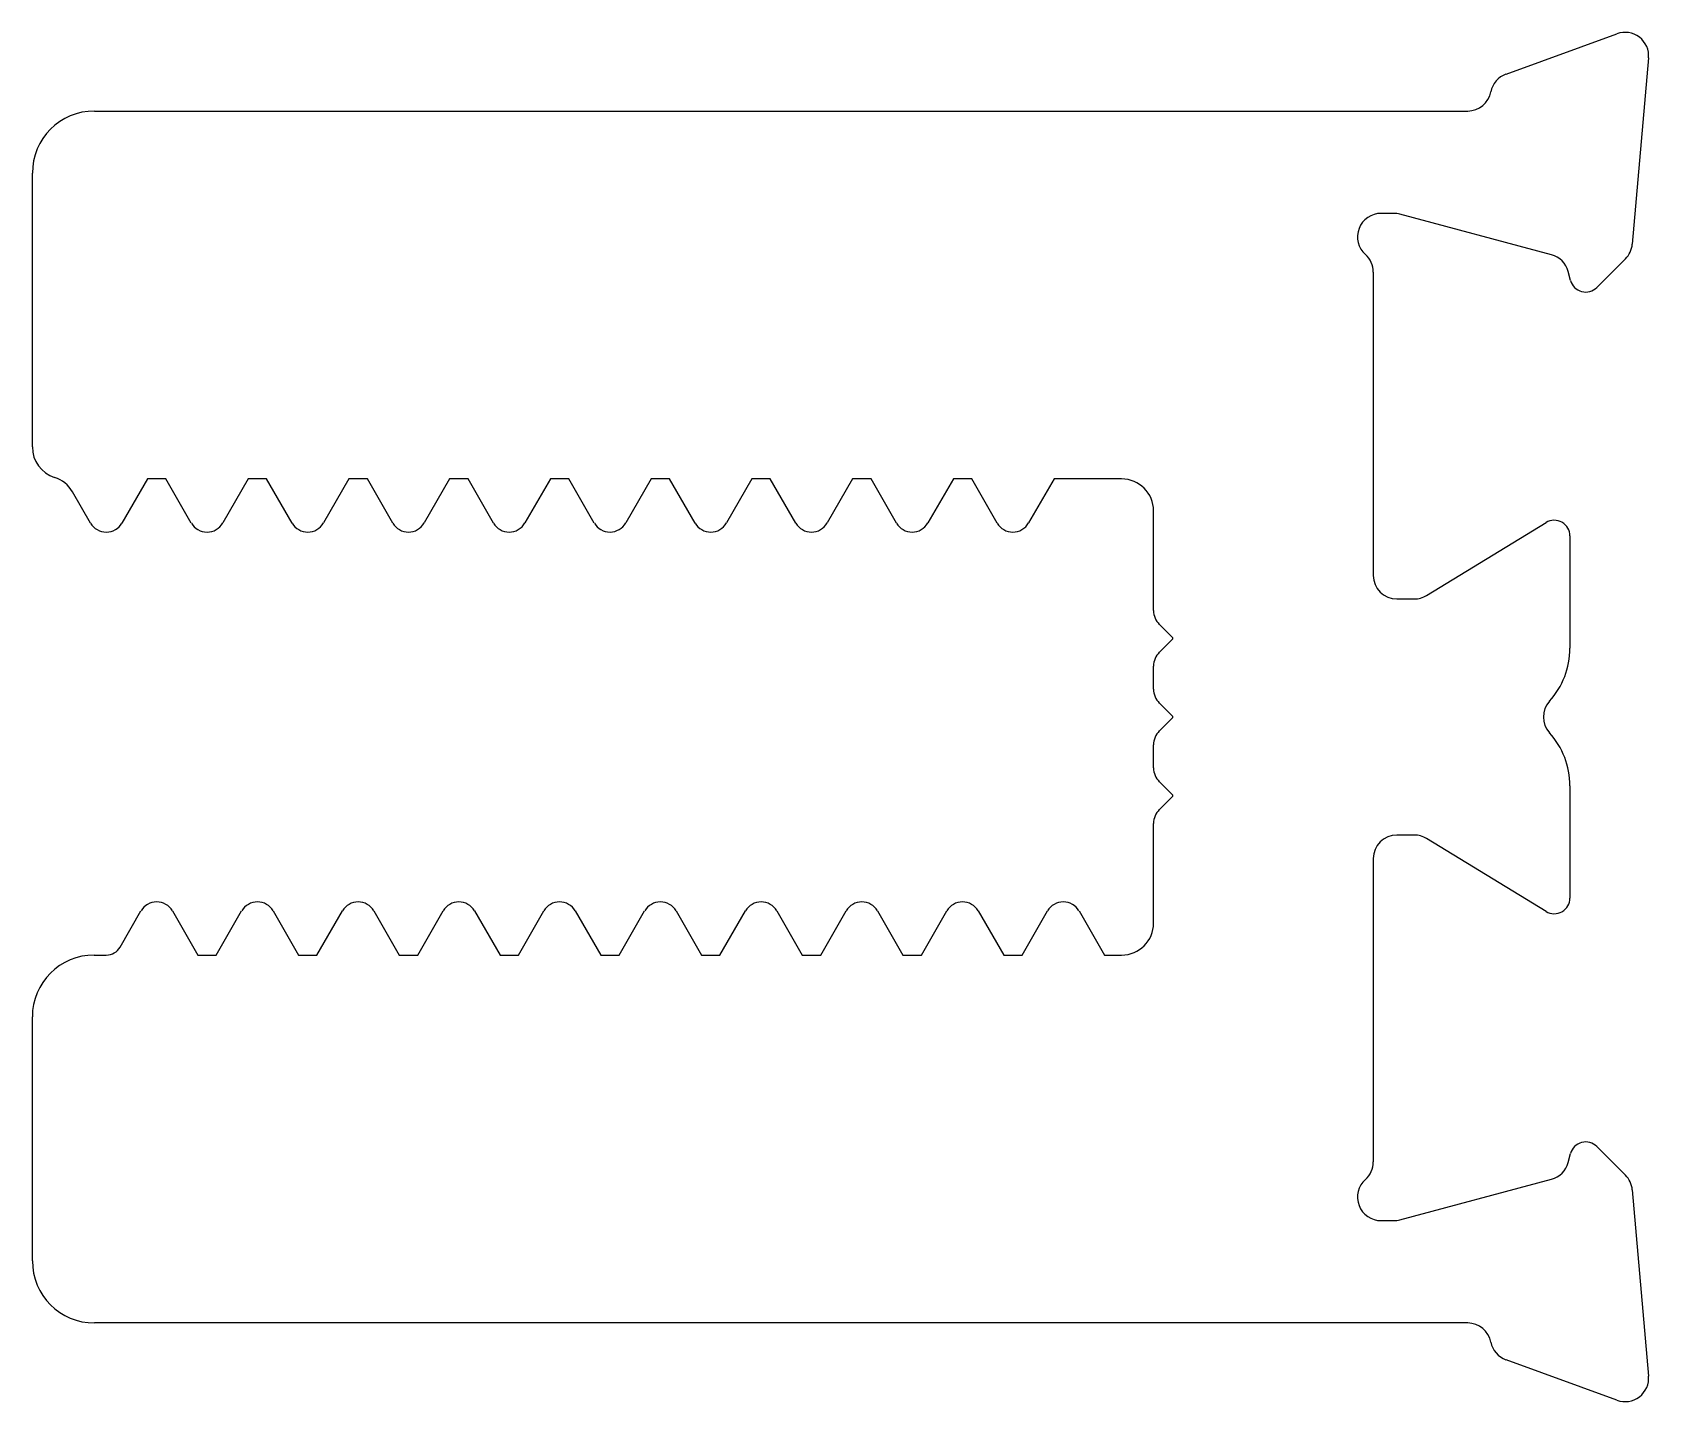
# Model space of a CAD drawing. Extents: x -10.1 to 10.4, y 0 to 17.4.
import ezdxf

# ---------------------------------------------------------------- set-up
doc = ezdxf.new("R2010")
doc.units = 0
doc.layers.add('1', color=7, linetype='CONTINUOUS')

msp = doc.modelspace()

# ---------------------------------------------------------------- linework, layer by layer
at = {"layer": '1', "color": 7, "linetype": 'CONTINUOUS'}
for p, q in [((8.629, 16.855), (10.039, 17.369)), ((10.441, 17.061), (10.234, 14.695)), ((-9.308, 16.387), (8.142, 16.387)), ((-10.098, 12.118), (-10.098, 15.597)), ((7.203, 15.087), (7.042, 15.087)), ((9.206, 14.561), (7.28, 15.077)), ((10.147, 14.509), (9.783, 14.146)), ((6.942, 14.34), (6.942, 10.487)), ((9.449, 14.235), (9.418, 14.349)), ((-8.635, 11.712), (-8.959, 11.152)), ((-8.401, 11.712), (-8.635, 11.712)), ((-8.078, 11.152), (-8.401, 11.712)), ((-7.355, 11.712), (-7.678, 11.153)), ((-7.121, 11.712), (-7.355, 11.712)), ((-6.798, 11.152), (-7.121, 11.712)), ((-6.075, 11.712), (-6.398, 11.153)), ((-5.841, 11.712), (-6.075, 11.712)), ((-5.517, 11.152), (-5.841, 11.712)), ((-4.795, 11.712), (-5.118, 11.153)), ((-4.56, 11.712), (-4.795, 11.712)), ((-4.237, 11.152), (-4.56, 11.712)), ((-3.515, 11.712), (-3.838, 11.153)), ((-3.28, 11.712), (-3.515, 11.712)), ((-2.957, 11.152), (-3.28, 11.712)), ((-2.235, 11.712), (-2.558, 11.153)), ((-2, 11.712), (-2.235, 11.712)), ((-1.677, 11.152), (-2, 11.712)), ((-0.955, 11.712), (-1.277, 11.153)), ((-0.72, 11.712), (-0.955, 11.712)), ((-0.397, 11.152), (-0.72, 11.712)), ((0.326, 11.712), (0.003, 11.153)), ((0.56, 11.712), (0.326, 11.712)), ((0.883, 11.152), (0.56, 11.712)), ((1.606, 11.712), (1.283, 11.153)), ((1.84, 11.712), (1.606, 11.712)), ((2.164, 11.152), (1.84, 11.712)), ((2.886, 11.712), (2.563, 11.153)), ((3.744, 11.712), (2.886, 11.712)), ((-9.358, 11.152), (-9.586, 11.547)), ((4.15, 10.04), (4.15, 11.306)), ((7.62, 10.231), (9.138, 11.158)), ((-9.158, 11.037), (-9.158, 11.037)), ((-7.878, 11.037), (-7.878, 11.037)), ((-5.318, 11.037), (-5.318, 11.037)), ((-0.197, 11.037), (-0.197, 11.037)), ((9.442, 10.987), (9.442, 9.561)), ((7.242, 10.187), (7.463, 10.187)), ((4.395, 9.693), (4.224, 9.864)), ((4.224, 9.51), (4.395, 9.681)), ((4.15, 9.041), (4.15, 9.333)), ((4.395, 8.693), (4.224, 8.864)), ((4.224, 8.51), (4.395, 8.681)), ((4.15, 8.041), (4.15, 8.333)), ((4.395, 7.693), (4.224, 7.864)), ((9.442, 7.813), (9.442, 6.387)), ((4.224, 7.51), (4.395, 7.681)), ((4.15, 6.068), (4.15, 7.334)), ((7.463, 7.187), (7.242, 7.187)), ((9.138, 6.216), (7.62, 7.143)), ((6.942, 6.887), (6.942, 3.034)), ((-8.982, 5.764), (-8.718, 6.222)), ((-8.319, 6.222), (-7.995, 5.662)), ((-7.761, 5.662), (-7.438, 6.222)), ((-7.038, 6.222), (-6.715, 5.662)), ((-6.481, 5.662), (-6.157, 6.222)), ((-5.758, 6.222), (-5.435, 5.662)), ((-5.2, 5.662), (-4.877, 6.222)), ((-4.478, 6.222), (-4.155, 5.662)), ((-3.92, 5.662), (-3.597, 6.222)), ((-3.198, 6.222), (-2.875, 5.662)), ((-2.64, 5.662), (-2.317, 6.222)), ((-1.918, 6.222), (-1.595, 5.662)), ((-1.36, 5.662), (-1.037, 6.222)), ((-0.638, 6.222), (-0.314, 5.662)), ((-0.08, 5.662), (0.243, 6.222)), ((0.643, 6.222), (0.966, 5.662)), ((1.2, 5.662), (1.524, 6.222)), ((1.923, 6.222), (2.246, 5.662)), ((2.481, 5.662), (2.804, 6.222)), ((3.203, 6.222), (3.526, 5.662)), ((-9.311, 5.662), (-9.158, 5.662)), ((-7.995, 5.662), (-7.761, 5.662)), ((-6.715, 5.662), (-6.481, 5.662)), ((-5.435, 5.662), (-5.2, 5.662)), ((-4.155, 5.662), (-3.92, 5.662)), ((-2.875, 5.662), (-2.64, 5.662)), ((-1.595, 5.662), (-1.36, 5.662)), ((-0.314, 5.662), (-0.08, 5.662)), ((0.966, 5.662), (1.2, 5.662)), ((2.246, 5.662), (2.481, 5.662)), ((3.526, 5.662), (3.744, 5.662)), ((-10.098, 1.777), (-10.098, 4.875)), ((9.418, 3.025), (9.449, 3.139)), ((9.783, 3.228), (10.147, 2.865)), ((7.28, 2.297), (9.206, 2.813)), ((10.234, 2.679), (10.441, 0.313)), ((7.042, 2.287), (7.203, 2.287)), ((8.142, 0.987), (-9.308, 0.987)), ((10.039, 0.005), (8.629, 0.519))]:
    msp.add_line(p, q, dxfattribs=at)
for centre, radius, start, end in [((10.142, 17.087), 0.3, 355, 110), ((8.731, 16.574), 0.3, 110, 169.0957), ((8.142, 16.687), 0.3, 270, 349.0957), ((-9.308, 15.597), 0.79, 90, 180), ((7.042, 14.787), 0.3, 90, 228.1897), ((7.203, 14.787), 0.3, 75, 90), ((9.935, 14.721), 0.3, 315, 355), ((6.642, 14.34), 0.3, 360, 48.1897), ((9.129, 14.271), 0.3, 15, 75), ((9.642, 14.287), 0.2, 195, 315), ((-9.692, 12.118), 0.406, 180, 252.4003), ((-9.938, 11.344), 0.406, 30, 72.4003), ((3.744, 11.306), 0.406, 0, 90), ((-9.158, 11.267), 0.23, 210, 270), ((-9.158, 11.267), 0.23, 270, 330), ((-7.878, 11.267), 0.23, 210, 270), ((-7.878, 11.267), 0.23, 270, 330.1012), ((-6.598, 11.267), 0.23, 210, 270.0002), ((-6.598, 11.267), 0.23, 269.9998, 330.1431), ((-5.318, 11.267), 0.23, 210, 270), ((-5.318, 11.267), 0.23, 270, 330.1012), ((-4.038, 11.267), 0.23, 210, 270.0002), ((-4.038, 11.267), 0.23, 269.9998, 330.1431), ((-2.757, 11.267), 0.23, 210, 330.1012), ((-1.477, 11.267), 0.23, 210, 270.0002), ((-1.477, 11.267), 0.23, 269.9998, 330.1431), ((-0.197, 11.267), 0.23, 210, 270), ((-0.197, 11.267), 0.23, 270, 330.1012), ((1.083, 11.267), 0.23, 210, 270.0002), ((1.083, 11.267), 0.23, 269.9998, 330.1431), ((2.363, 11.267), 0.23, 210, 270.0002), ((2.363, 11.267), 0.23, 269.9998, 330.1431), ((9.242, 10.987), 0.2, 0, 121.4), ((7.242, 10.487), 0.3, 180, 270), ((7.463, 10.487), 0.3, 270, 301.4), ((4.4, 10.04), 0.25, 180, 225), ((4.389, 9.687), 0.008, 315, 45), ((4.4, 9.333), 0.25, 135, 180), ((8.442, 9.561), 1, 317.7298, 360), ((4.4, 9.041), 0.25, 180, 225), ((9.404, 8.687), 0.3, 137.7298, 222.2702), ((4.389, 8.687), 0.008, 315, 45), ((4.4, 8.333), 0.25, 135, 180), ((8.442, 7.813), 1, 0, 42.2702), ((4.4, 8.041), 0.25, 180, 225), ((4.389, 7.687), 0.008, 315, 45), ((4.4, 7.334), 0.25, 135, 180), ((7.242, 6.887), 0.3, 90, 180), ((7.463, 6.887), 0.3, 58.6, 90), ((9.242, 6.387), 0.2, 238.6, 360), ((-8.518, 6.107), 0.23, 30, 150), ((-7.238, 6.107), 0.23, 30, 150), ((-5.958, 6.107), 0.23, 30, 150), ((-4.678, 6.107), 0.23, 30, 150), ((-3.398, 6.107), 0.23, 30, 150), ((-2.117, 6.107), 0.23, 30, 150), ((-0.837, 6.107), 0.23, 30, 150), ((0.443, 6.107), 0.23, 30, 150), ((1.723, 6.107), 0.23, 30, 150), ((3.003, 6.107), 0.23, 30, 150), ((3.744, 6.068), 0.406, 270, 360), ((-9.158, 5.865), 0.203, 270, 330), ((-9.311, 4.875), 0.787, 90, 180), ((9.642, 3.087), 0.2, 45, 165), ((6.642, 3.034), 0.3, 311.8103, 0), ((9.129, 3.103), 0.3, 285, 345), ((7.042, 2.587), 0.3, 131.8103, 270), ((9.935, 2.653), 0.3, 5, 45), ((7.203, 2.587), 0.3, 270, 285), ((-9.308, 1.777), 0.79, 180, 270), ((8.142, 0.687), 0.3, 10.9043, 90), ((8.731, 0.801), 0.3, 190.9043, 250), ((10.142, 0.287), 0.3, 250, 5)]:
    msp.add_arc(centre, radius, start, end, dxfattribs=at)

doc.saveas('drawing.dxf')
